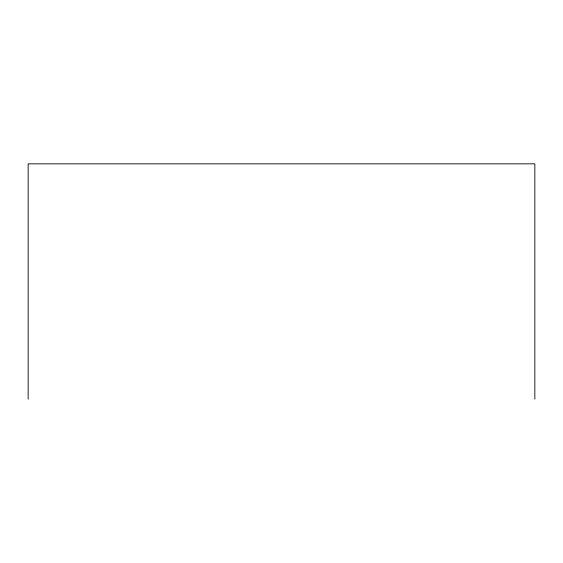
<?xml version="1.0" encoding="UTF-8"?>
<svg xmlns="http://www.w3.org/2000/svg" width="563" height="563" viewBox="0 0 563 563"><rect width="100%" height="100%" fill="white"/><g stroke="black" fill="none" stroke-linecap="round" stroke-linejoin="round"><path stroke-width="0.84" d="M534.85 399.153L534.85 163.847L28.15 163.847L28.15 399.153"/></g></svg>
